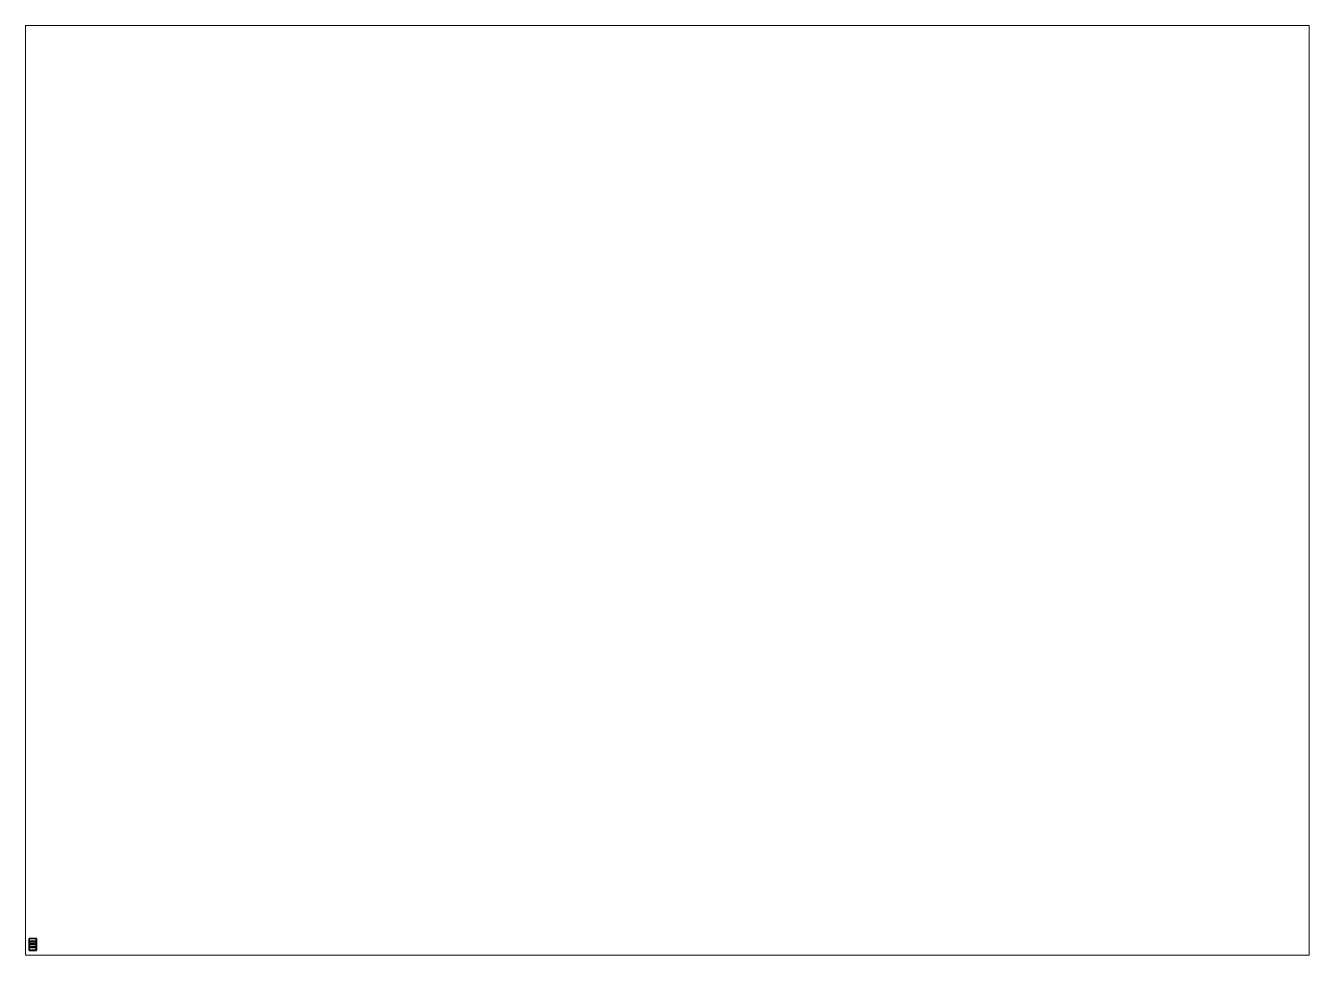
# Paper-space layout 'Layout1' of a CAD drawing. Extents: x 28 to 251, y 20 to 181.
# The model-space entities are those that its viewports show. They can reach past a viewport. Long polylines and large blocks are cut down to what shows.
import ezdxf

# ---------------------------------------------------------------- set-up
doc = ezdxf.new("R2010")
doc.units = 0
doc.layers.get('0').update_dxf_attribs({"linetype": 'CONTINUOUS'})
doc.layers.add('CARGO_BED', color=3, linetype='CONTINUOUS')

msp = doc.modelspace()

# ---------------------------------------------------------------- linework, layer by layer
at = {"layer": 'CARGO_BED'}
for points in [[(1.2, 0.34, 1.13), (1.2, -3.7, 1.13), (-1.2, -3.7, 1.13), (-1.2, 0.34, 1.13)], [(-1.2, 0.34, 1.85), (-1.2, 0.28, 1.85), (1.2, 0.28, 1.85), (1.2, 0.34, 1.85)], [(-1.2, 0.28, 1.74), (-1.2, 0.28, 1.85), (-1.2, 0.34, 1.85), (-1.2, 0.34, 1.13)], [(-1.2, 0.34, 1.13), (-1.2, 0.34, 1.85), (1.2, 0.34, 1.85), (1.2, 0.34, 1.13)], [(-1.2, -3.7, 1.13), (-1.2, -3.7, 1.74), (-1.2, 0.28, 1.74), (-1.2, 0.34, 1.13)], [(-1.2, 0.31, 2.56), (-1.19, 0.32, 2.56), (-1.19, 0.32, 1.85), (-1.2, 0.31, 1.85)], [(-1, 0.31, 2.73), (-1, 0.32, 2.72), (-1.19, 0.32, 2.56), (-1.2, 0.31, 2.56)], [(-1.19, 0.3, 2.56), (-1.2, 0.31, 2.56), (-1.2, 0.31, 1.85), (-1.19, 0.3, 1.85)], [(-1, 0.3, 2.72), (-1, 0.31, 2.73), (-1.2, 0.31, 2.56), (-1.19, 0.3, 2.56)], [(-1.2, -3.7, 1.74), (-1.14, -3.64, 1.74), (-1.14, 0.28, 1.74), (-1.2, 0.28, 1.74)], [(1.2, 0.28, 1.74), (1.2, 0.28, 1.85), (-1.2, 0.28, 1.85), (-1.2, 0.28, 1.74)], [(-1.19, 0.32, 2.56), (-1.18, 0.31, 2.56), (-1.18, 0.31, 1.85), (-1.19, 0.32, 1.85)], [(-1, 0.32, 2.72), (-1, 0.31, 2.71), (-1.18, 0.31, 2.56), (-1.19, 0.32, 2.56)], [(-1.18, 0.31, 2.56), (-1.19, 0.3, 2.56), (-1.19, 0.3, 1.85), (-1.18, 0.31, 1.85)], [(-1, 0.31, 2.71), (-1, 0.3, 2.72), (-1.19, 0.3, 2.56), (-1.18, 0.31, 2.56)], [(-1.14, 0.28, 1.19), (-1.14, -3.64, 1.19), (1.14, -3.64, 1.19), (1.14, 0.28, 1.19)], [(1.14, 0.28, 1.19), (1.14, 0.28, 1.74), (-1.14, 0.28, 1.74), (-1.14, 0.28, 1.19)], [(-1.14, 0.28, 1.19), (-1.14, 0.28, 1.74), (-1.14, -3.64, 1.74), (-1.14, -3.64, 1.19)], [(1, 0.31, 2.73), (1, 0.32, 2.72), (-1, 0.32, 2.72), (-1, 0.31, 2.73)], [(1, 0.32, 2.72), (1, 0.31, 2.71), (-1, 0.31, 2.71), (-1, 0.32, 2.72)], [(1, 0.3, 2.72), (1, 0.31, 2.73), (-1, 0.31, 2.73), (-1, 0.3, 2.72)], [(1, 0.31, 2.71), (1, 0.3, 2.72), (-1, 0.3, 2.72), (-1, 0.31, 2.71)], [(1, 0.32, 2.72), (1, 0.31, 2.73), (1.2, 0.31, 2.56), (1.19, 0.32, 2.56)], [(1, 0.31, 2.71), (1, 0.32, 2.72), (1.19, 0.32, 2.56), (1.18, 0.31, 2.56)], [(1, 0.31, 2.73), (1, 0.3, 2.72), (1.19, 0.3, 2.56), (1.2, 0.31, 2.56)], [(1, 0.3, 2.72), (1, 0.31, 2.71), (1.18, 0.31, 2.56), (1.19, 0.3, 2.56)], [(1.14, -3.64, 1.74), (1.2, -3.7, 1.74), (1.2, 0.28, 1.74), (1.14, 0.28, 1.74)], [(1.14, -3.64, 1.19), (1.14, -3.64, 1.74), (1.14, 0.28, 1.74), (1.14, 0.28, 1.19)], [(1.18, 0.31, 2.56), (1.19, 0.32, 2.56), (1.19, 0.32, 1.85), (1.18, 0.31, 1.85)], [(1.19, 0.3, 2.56), (1.18, 0.31, 2.56), (1.18, 0.31, 1.85), (1.19, 0.3, 1.85)], [(1.19, 0.32, 2.56), (1.2, 0.31, 2.56), (1.2, 0.31, 1.85), (1.19, 0.32, 1.85)], [(1.2, 0.31, 2.56), (1.19, 0.3, 2.56), (1.19, 0.3, 1.85), (1.2, 0.31, 1.85)], [(1.2, 0.34, 1.85), (1.2, 0.28, 1.85), (1.2, 0.28, 1.74), (1.2, 0.34, 1.13)], [(1.2, 0.34, 1.13), (1.2, 0.28, 1.74), (1.2, -3.7, 1.74), (1.2, -3.7, 1.13)], [(-1.2, -0.68, 2.56), (-1.19, -0.67, 2.56), (-1.19, -0.67, 1.74), (-1.2, -0.68, 1.74)], [(-1, -0.68, 2.73), (-1, -0.67, 2.72), (-1.19, -0.67, 2.56), (-1.2, -0.68, 2.56)], [(-1.19, -0.69, 2.56), (-1.2, -0.68, 2.56), (-1.2, -0.68, 1.74), (-1.19, -0.69, 1.74)], [(-1, -0.69, 2.72), (-1, -0.68, 2.73), (-1.2, -0.68, 2.56), (-1.19, -0.69, 2.56)], [(-1.2, -1.68, 2.56), (-1.19, -1.67, 2.56), (-1.19, -1.67, 1.74), (-1.2, -1.68, 1.74)], [(-1, -1.68, 2.73), (-1, -1.67, 2.72), (-1.19, -1.67, 2.56), (-1.2, -1.68, 2.56)], [(-1.19, -1.69, 2.56), (-1.2, -1.68, 2.56), (-1.2, -1.68, 1.74), (-1.19, -1.69, 1.74)], [(-1, -1.69, 2.72), (-1, -1.68, 2.73), (-1.2, -1.68, 2.56), (-1.19, -1.69, 2.56)], [(-1.2, -2.68, 2.56), (-1.19, -2.67, 2.56), (-1.19, -2.67, 1.74), (-1.2, -2.68, 1.74)], [(-1, -2.68, 2.73), (-1, -2.67, 2.72), (-1.19, -2.67, 2.56), (-1.2, -2.68, 2.56)], [(-1.19, -2.69, 2.56), (-1.2, -2.68, 2.56), (-1.2, -2.68, 1.74), (-1.19, -2.69, 1.74)], [(-1, -2.69, 2.72), (-1, -2.68, 2.73), (-1.2, -2.68, 2.56), (-1.19, -2.69, 2.56)], [(-1.14, -3.64, 1.74), (-1.2, -3.7, 1.74), (1.2, -3.7, 1.74), (1.14, -3.64, 1.74)], [(-1.2, -3.67, 2.56), (-1.19, -3.66, 2.56), (-1.19, -3.66, 1.74), (-1.2, -3.67, 1.74)], [(-1, -3.67, 2.73), (-1, -3.66, 2.72), (-1.19, -3.66, 2.56), (-1.2, -3.67, 2.56)], [(-1.19, -3.68, 2.56), (-1.2, -3.67, 2.56), (-1.2, -3.67, 1.74), (-1.19, -3.68, 1.74)], [(-1, -3.68, 2.72), (-1, -3.67, 2.73), (-1.2, -3.67, 2.56), (-1.19, -3.68, 2.56)], [(1.2, -3.7, 1.13), (1.2, -3.7, 1.74), (-1.2, -3.7, 1.74), (-1.2, -3.7, 1.13)], [(-1.19, -0.67, 2.56), (-1.18, -0.68, 2.56), (-1.18, -0.68, 1.74), (-1.19, -0.67, 1.74)], [(-1, -0.67, 2.72), (-1, -0.68, 2.71), (-1.18, -0.68, 2.56), (-1.19, -0.67, 2.56)], [(-1.18, -0.68, 2.56), (-1.19, -0.69, 2.56), (-1.19, -0.69, 1.74), (-1.18, -0.68, 1.74)], [(-1, -0.68, 2.71), (-1, -0.69, 2.72), (-1.19, -0.69, 2.56), (-1.18, -0.68, 2.56)], [(-1.19, -1.67, 2.56), (-1.18, -1.68, 2.56), (-1.18, -1.68, 1.74), (-1.19, -1.67, 1.74)], [(-1, -1.67, 2.72), (-1, -1.68, 2.71), (-1.18, -1.68, 2.56), (-1.19, -1.67, 2.56)], [(-1.18, -1.68, 2.56), (-1.19, -1.69, 2.56), (-1.19, -1.69, 1.74), (-1.18, -1.68, 1.74)], [(-1, -1.68, 2.71), (-1, -1.69, 2.72), (-1.19, -1.69, 2.56), (-1.18, -1.68, 2.56)], [(-1.19, -2.67, 2.56), (-1.18, -2.68, 2.56), (-1.18, -2.68, 1.74), (-1.19, -2.67, 1.74)], [(-1, -2.67, 2.72), (-1, -2.68, 2.71), (-1.18, -2.68, 2.56), (-1.19, -2.67, 2.56)], [(-1.18, -2.68, 2.56), (-1.19, -2.69, 2.56), (-1.19, -2.69, 1.74), (-1.18, -2.68, 1.74)], [(-1, -2.68, 2.71), (-1, -2.69, 2.72), (-1.19, -2.69, 2.56), (-1.18, -2.68, 2.56)], [(-1.19, -3.66, 2.56), (-1.18, -3.67, 2.56), (-1.18, -3.67, 1.74), (-1.19, -3.66, 1.74)], [(-1, -3.66, 2.72), (-1, -3.67, 2.71), (-1.18, -3.67, 2.56), (-1.19, -3.66, 2.56)], [(-1.18, -3.67, 2.56), (-1.19, -3.68, 2.56), (-1.19, -3.68, 1.74), (-1.18, -3.67, 1.74)], [(-1, -3.67, 2.71), (-1, -3.68, 2.72), (-1.19, -3.68, 2.56), (-1.18, -3.67, 2.56)], [(-1.15, -0.54, 1.05), (-1.15, -0.61, 1.05), (-1.15, -0.61, 1.13), (-1.15, -0.54, 1.13)], [(1.15, -0.54, 1.13), (1.15, -0.54, 1.05), (-1.15, -0.54, 1.05), (-1.15, -0.54, 1.13)], [(1.15, -0.54, 1.05), (1.05, -0.54, 0.95), (-1.05, -0.54, 0.95), (-1.15, -0.54, 1.05)], [(-1.05, -0.54, 0.95), (-1.05, -0.61, 0.95), (-1.15, -0.61, 1.05), (-1.15, -0.54, 1.05)], [(-1.15, -0.61, 1.13), (-1.15, -0.61, 1.05), (1.15, -0.61, 1.05), (1.15, -0.61, 1.13)], [(-1.15, -0.61, 1.05), (-1.05, -0.61, 0.95), (1.05, -0.61, 0.95), (1.15, -0.61, 1.05)], [(1.15, -1.38, 1.13), (1.15, -1.38, 1.05), (-1.15, -1.38, 1.05), (-1.15, -1.38, 1.13)], [(-1.15, -1.38, 1.05), (-1.15, -1.45, 1.05), (-1.15, -1.45, 1.13), (-1.15, -1.38, 1.13)], [(1.15, -1.38, 1.05), (1.05, -1.38, 0.95), (-1.05, -1.38, 0.95), (-1.15, -1.38, 1.05)], [(-1.05, -1.38, 0.95), (-1.05, -1.45, 0.95), (-1.15, -1.45, 1.05), (-1.15, -1.38, 1.05)], [(-1.15, -1.45, 1.13), (-1.15, -1.45, 1.05), (1.15, -1.45, 1.05), (1.15, -1.45, 1.13)], [(-1.15, -1.45, 1.05), (-1.05, -1.45, 0.95), (1.05, -1.45, 0.95), (1.15, -1.45, 1.05)], [(-1.15, -2.49, 1.05), (-1.15, -2.56, 1.05), (-1.15, -2.56, 1.13), (-1.15, -2.49, 1.13)], [(1.15, -2.49, 1.13), (1.15, -2.49, 1.05), (-1.15, -2.49, 1.05), (-1.15, -2.49, 1.13)], [(1.15, -2.49, 1.05), (1.05, -2.49, 0.95), (-1.05, -2.49, 0.95), (-1.15, -2.49, 1.05)], [(-1.05, -2.49, 0.95), (-1.05, -2.56, 0.95), (-1.15, -2.56, 1.05), (-1.15, -2.49, 1.05)], [(-1.15, -2.56, 1.13), (-1.15, -2.56, 1.05), (1.15, -2.56, 1.05), (1.15, -2.56, 1.13)], [(-1.15, -2.56, 1.05), (-1.05, -2.56, 0.95), (1.05, -2.56, 0.95), (1.15, -2.56, 1.05)], [(-1.05, -3.59, 0.95), (-1.05, -3.66, 0.95), (-1.15, -3.66, 1.05), (-1.15, -3.59, 1.05)], [(1.15, -3.59, 1.05), (1.05, -3.59, 0.95), (-1.05, -3.59, 0.95), (-1.15, -3.59, 1.05)], [(1.15, -3.59, 1.13), (1.15, -3.59, 1.05), (-1.15, -3.59, 1.05), (-1.15, -3.59, 1.13)], [(-1.15, -3.59, 1.05), (-1.15, -3.66, 1.05), (-1.15, -3.66, 1.13), (-1.15, -3.59, 1.13)], [(-1.15, -3.66, 1.05), (-1.05, -3.66, 0.95), (1.05, -3.66, 0.95), (1.15, -3.66, 1.05)], [(-1.15, -3.66, 1.13), (-1.15, -3.66, 1.05), (1.15, -3.66, 1.05), (1.15, -3.66, 1.13)], [(-1.14, -3.64, 1.19), (-1.14, -3.64, 1.74), (1.14, -3.64, 1.74), (1.14, -3.64, 1.19)], [(1.05, -0.54, 0.95), (1.05, -0.61, 0.95), (-1.05, -0.61, 0.95), (-1.05, -0.54, 0.95)], [(1.05, -1.38, 0.95), (1.05, -1.45, 0.95), (-1.05, -1.45, 0.95), (-1.05, -1.38, 0.95)], [(1.05, -2.49, 0.95), (1.05, -2.56, 0.95), (-1.05, -2.56, 0.95), (-1.05, -2.49, 0.95)], [(1.05, -3.59, 0.95), (1.05, -3.66, 0.95), (-1.05, -3.66, 0.95), (-1.05, -3.59, 0.95)], [(1, -0.67, 2.72), (1, -0.68, 2.71), (-1, -0.68, 2.71), (-1, -0.67, 2.72)], [(1, -0.68, 2.73), (1, -0.67, 2.72), (-1, -0.67, 2.72), (-1, -0.68, 2.73)], [(1, -0.68, 2.71), (1, -0.69, 2.72), (-1, -0.69, 2.72), (-1, -0.68, 2.71)], [(1, -0.69, 2.72), (1, -0.68, 2.73), (-1, -0.68, 2.73), (-1, -0.69, 2.72)], [(1, -1.68, 2.73), (1, -1.67, 2.72), (-1, -1.67, 2.72), (-1, -1.68, 2.73)], [(1, -1.67, 2.72), (1, -1.68, 2.71), (-1, -1.68, 2.71), (-1, -1.67, 2.72)], [(1, -1.69, 2.72), (1, -1.68, 2.73), (-1, -1.68, 2.73), (-1, -1.69, 2.72)], [(1, -1.68, 2.71), (1, -1.69, 2.72), (-1, -1.69, 2.72), (-1, -1.68, 2.71)], [(1, -2.68, 2.73), (1, -2.67, 2.72), (-1, -2.67, 2.72), (-1, -2.68, 2.73)], [(1, -2.67, 2.72), (1, -2.68, 2.71), (-1, -2.68, 2.71), (-1, -2.67, 2.72)], [(1, -2.69, 2.72), (1, -2.68, 2.73), (-1, -2.68, 2.73), (-1, -2.69, 2.72)], [(1, -2.68, 2.71), (1, -2.69, 2.72), (-1, -2.69, 2.72), (-1, -2.68, 2.71)], [(1, -3.66, 2.72), (1, -3.67, 2.71), (-1, -3.67, 2.71), (-1, -3.66, 2.72)], [(1, -3.67, 2.73), (1, -3.66, 2.72), (-1, -3.66, 2.72), (-1, -3.67, 2.73)], [(1, -3.67, 2.71), (1, -3.68, 2.72), (-1, -3.68, 2.72), (-1, -3.67, 2.71)], [(1, -3.68, 2.72), (1, -3.67, 2.73), (-1, -3.67, 2.73), (-1, -3.68, 2.72)], [(1, -0.68, 2.71), (1, -0.67, 2.72), (1.19, -0.67, 2.56), (1.18, -0.68, 2.56)], [(1, -0.67, 2.72), (1, -0.68, 2.73), (1.2, -0.68, 2.56), (1.19, -0.67, 2.56)], [(1, -0.69, 2.72), (1, -0.68, 2.71), (1.18, -0.68, 2.56), (1.19, -0.69, 2.56)], [(1, -0.68, 2.73), (1, -0.69, 2.72), (1.19, -0.69, 2.56), (1.2, -0.68, 2.56)], [(1, -1.67, 2.72), (1, -1.68, 2.73), (1.2, -1.68, 2.56), (1.19, -1.67, 2.56)], [(1, -1.68, 2.71), (1, -1.67, 2.72), (1.19, -1.67, 2.56), (1.18, -1.68, 2.56)], [(1, -1.68, 2.73), (1, -1.69, 2.72), (1.19, -1.69, 2.56), (1.2, -1.68, 2.56)], [(1, -1.69, 2.72), (1, -1.68, 2.71), (1.18, -1.68, 2.56), (1.19, -1.69, 2.56)], [(1, -2.67, 2.72), (1, -2.68, 2.73), (1.2, -2.68, 2.56), (1.19, -2.67, 2.56)], [(1, -2.68, 2.71), (1, -2.67, 2.72), (1.19, -2.67, 2.56), (1.18, -2.68, 2.56)], [(1, -2.68, 2.73), (1, -2.69, 2.72), (1.19, -2.69, 2.56), (1.2, -2.68, 2.56)], [(1, -2.69, 2.72), (1, -2.68, 2.71), (1.18, -2.68, 2.56), (1.19, -2.69, 2.56)], [(1, -3.67, 2.71), (1, -3.66, 2.72), (1.19, -3.66, 2.56), (1.18, -3.67, 2.56)], [(1, -3.66, 2.72), (1, -3.67, 2.73), (1.2, -3.67, 2.56), (1.19, -3.66, 2.56)], [(1, -3.68, 2.72), (1, -3.67, 2.71), (1.18, -3.67, 2.56), (1.19, -3.68, 2.56)], [(1, -3.67, 2.73), (1, -3.68, 2.72), (1.19, -3.68, 2.56), (1.2, -3.67, 2.56)], [(1.15, -0.61, 1.05), (1.05, -0.61, 0.95), (1.05, -0.54, 0.95), (1.15, -0.54, 1.05)], [(1.15, -1.45, 1.05), (1.05, -1.45, 0.95), (1.05, -1.38, 0.95), (1.15, -1.38, 1.05)], [(1.15, -2.56, 1.05), (1.05, -2.56, 0.95), (1.05, -2.49, 0.95), (1.15, -2.49, 1.05)], [(1.15, -3.66, 1.05), (1.05, -3.66, 0.95), (1.05, -3.59, 0.95), (1.15, -3.59, 1.05)], [(1.15, -0.61, 1.13), (1.15, -0.61, 1.05), (1.15, -0.54, 1.05), (1.15, -0.54, 1.13)], [(1.15, -1.45, 1.13), (1.15, -1.45, 1.05), (1.15, -1.38, 1.05), (1.15, -1.38, 1.13)], [(1.15, -2.56, 1.13), (1.15, -2.56, 1.05), (1.15, -2.49, 1.05), (1.15, -2.49, 1.13)], [(1.15, -3.66, 1.13), (1.15, -3.66, 1.05), (1.15, -3.59, 1.05), (1.15, -3.59, 1.13)], [(1.18, -0.68, 2.56), (1.19, -0.67, 2.56), (1.19, -0.67, 1.74), (1.18, -0.68, 1.74)], [(1.19, -0.69, 2.56), (1.18, -0.68, 2.56), (1.18, -0.68, 1.74), (1.19, -0.69, 1.74)], [(1.18, -1.68, 2.56), (1.19, -1.67, 2.56), (1.19, -1.67, 1.74), (1.18, -1.68, 1.74)], [(1.19, -1.69, 2.56), (1.18, -1.68, 2.56), (1.18, -1.68, 1.74), (1.19, -1.69, 1.74)], [(1.18, -2.68, 2.56), (1.19, -2.67, 2.56), (1.19, -2.67, 1.74), (1.18, -2.68, 1.74)], [(1.19, -2.69, 2.56), (1.18, -2.68, 2.56), (1.18, -2.68, 1.74), (1.19, -2.69, 1.74)], [(1.18, -3.67, 2.56), (1.19, -3.66, 2.56), (1.19, -3.66, 1.74), (1.18, -3.67, 1.74)], [(1.19, -3.68, 2.56), (1.18, -3.67, 2.56), (1.18, -3.67, 1.74), (1.19, -3.68, 1.74)], [(1.19, -0.67, 2.56), (1.2, -0.68, 2.56), (1.2, -0.68, 1.74), (1.19, -0.67, 1.74)], [(1.2, -0.68, 2.56), (1.19, -0.69, 2.56), (1.19, -0.69, 1.74), (1.2, -0.68, 1.74)], [(1.19, -1.67, 2.56), (1.2, -1.68, 2.56), (1.2, -1.68, 1.74), (1.19, -1.67, 1.74)], [(1.2, -1.68, 2.56), (1.19, -1.69, 2.56), (1.19, -1.69, 1.74), (1.2, -1.68, 1.74)], [(1.19, -2.67, 2.56), (1.2, -2.68, 2.56), (1.2, -2.68, 1.74), (1.19, -2.67, 1.74)], [(1.2, -2.68, 2.56), (1.19, -2.69, 2.56), (1.19, -2.69, 1.74), (1.2, -2.68, 1.74)], [(1.19, -3.66, 2.56), (1.2, -3.67, 2.56), (1.2, -3.67, 1.74), (1.19, -3.66, 1.74)], [(1.2, -3.67, 2.56), (1.19, -3.68, 2.56), (1.19, -3.68, 1.74), (1.2, -3.67, 1.74)]]:
    msp.add_3dface(points, dxfattribs=at)

psp = doc.layouts.get("Layout1")

# ---------------------------------------------------------------- viewports
at = {"layer": '0'}
psp.add_viewport(center=(139.22, 100.81), size=(222.76, 161.29), view_center_point=(210, 148.5), view_height=307.4901, dxfattribs=at)

doc.saveas('drawing.dxf')
